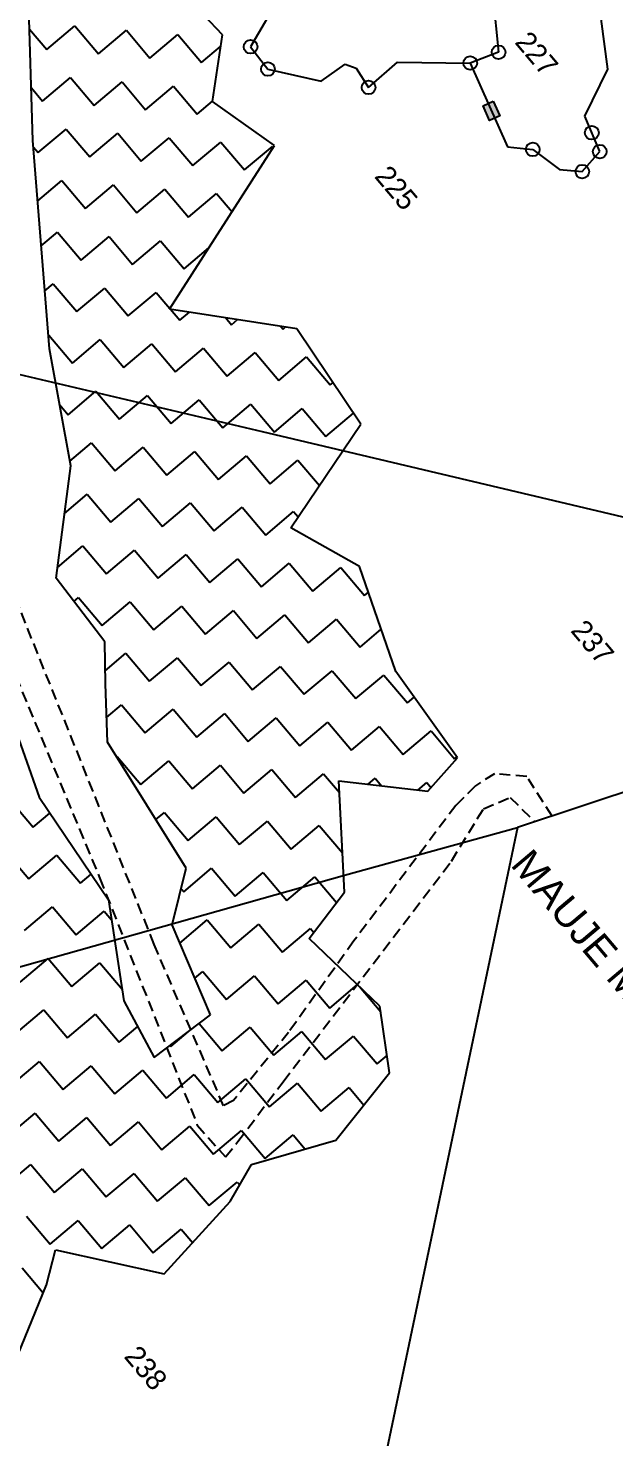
# Model space of a CAD drawing. Header units: metres. Extents: x 317389 to 323374, y 1888575 to 1892651.
# Drawn here: x 319753 to 320019, y 1889252 to 1889893 of the extents above; entities that cross this region are included whole.
import ezdxf

# ---------------------------------------------------------------- set-up
doc = ezdxf.new("R2010")
doc.units = ezdxf.units.M
doc.header["$MEASUREMENT"] = 0
doc.linetypes.add('DASHED', pattern=[0.75, 0.5, -0.25])
for name, color, linetype in [('LINE_CARTTRACK', 2, 'DASHED'), ('POLY_HATCH', 12, 'Continuous'), ('POLY_PARCEL', 6, 'Continuous'), ('TEXT_MAPOUT', 7, 'Continuous'), ('TEXT_PARCEL', 7, 'Continuous'), ('V_BOUND_LINE', 7, 'Continuous')]:
    doc.layers.add(name, color=color, linetype=linetype)
doc.styles.get("Standard").update_dxf_attribs({"font": 'arial.ttf'})
doc.styles.add('TEXT_MAP', font='')
doc.styles.get('TEXT_MAP').set_extended_font_data('Kruti Dev 050')

msp = doc.modelspace()

# ---------------------------------------------------------------- hatches: boundary and pattern name
msp.add_hatch(color=256).paths.add_polyline_path([(319962.51, 1889851.21), (319967.13, 1889853.26), (319964.16, 1889859.93), (319959.55, 1889857.87)])

# ---------------------------------------------------------------- linework, layer by layer
msp.add_lwpolyline([(319964.16, 1889859.93), (319967.13, 1889853.26), (319962.51, 1889851.21), (319959.55, 1889857.87)], close=True)
for centre in [(319853.79, 1889884.71), (319966.58, 1889882.25), (319953.66, 1889877.34), (319861.63, 1889874.58), (319907.44, 1889866.24), (320008.98, 1889845.6), (319982.09, 1889838.01), (320012.57, 1889837.04), (320004.66, 1889827.96)]:
    msp.add_circle(centre, 3.12)
at = {"layer": 'LINE_CARTTRACK', "ltscale": 10}
for p, q in [((319773.75, 1889566.81), (319734.69, 1889664.04)), ((319721.07, 1889660.53), (319785.25, 1889506.35)), ((319809.94, 1889476.27), (319773.75, 1889566.81)), ((319964.65, 1889553.96), (319956.02, 1889548.42)), ((319979.38, 1889552.71), (319964.65, 1889553.96)), ((319990.93, 1889534.71), (319979.38, 1889552.71)), ((319956.02, 1889548.42), (319947.11, 1889539.49)), ((319947.11, 1889539.49), (319900.74, 1889477.85)), ((319959.64, 1889537.94), (319971.91, 1889543.13)), ((319971.91, 1889543.13), (319982.99, 1889532.06)), ((319945.2, 1889514.23), (319959.64, 1889537.94)), ((319868.58, 1889413.82), (319945.2, 1889514.23)), ((319785.25, 1889506.35), (319829.54, 1889394.08)), ((319841.47, 1889402.87), (319809.94, 1889476.27)), ((319900.74, 1889477.85), (319871.05, 1889436.28)), ((319871.05, 1889436.28), (319846.05, 1889405.33)), ((319847.93, 1889386.59), (319868.58, 1889413.82)), ((319846.05, 1889405.33), (319841.47, 1889402.87)), ((319829.54, 1889394.08), (319842.36, 1889379.58)), ((319842.36, 1889379.58), (319847.93, 1889386.59))]:
    msp.add_line(p, q, dxfattribs=at)
at = {"layer": 'POLY_HATCH'}
for p, q in [((319840.94, 1889890.18), (319816.5, 1889916.13)), ((319754.77, 1889842.07), (319752.82, 1889907.5)), ((319836.38, 1889859.88), (319840.94, 1889890.18)), ((319864.71, 1889839.73), (319836.38, 1889859.88)), ((319762.28, 1889747.23), (319754.77, 1889842.07)), ((319816.93, 1889765.37), (319864.71, 1889839.73)), ((319874.82, 1889756.34), (319816.93, 1889765.37)), ((319903.95, 1889712.94), (319874.82, 1889756.34)), ((319772.02, 1889694.07), (319762.28, 1889747.23)), ((319872.08, 1889665.87), (319903.95, 1889712.94)), ((319765.3, 1889642.92), (319772.02, 1889694.07)), ((319903.34, 1889648.2), (319872.08, 1889665.87)), ((319919.82, 1889600.42), (319903.34, 1889648.2)), ((319787.52, 1889613.94), (319765.3, 1889642.92)), ((319787.78, 1889594.84), (319787.52, 1889613.94)), ((319734.7, 1889607.98), (319757.63, 1889543.22)), ((319947.93, 1889561.19), (319919.82, 1889600.42)), ((319788.65, 1889568.29), (319787.78, 1889594.84)), ((319824.52, 1889511.05), (319788.65, 1889568.29)), ((319934.39, 1889545.98), (319947.93, 1889561.19)), ((319896.48, 1889500.1), (319893.88, 1889550.79)), ((319893.88, 1889550.79), (319934.39, 1889545.98)), ((319757.63, 1889543.22), (319789.08, 1889496.64)), ((319818.05, 1889485.13), (319824.52, 1889511.05)), ((319789.08, 1889496.64), (319796.11, 1889450.67)), ((319880.41, 1889478.97), (319896.48, 1889500.1)), ((319835.58, 1889444.23), (319818.05, 1889485.13)), ((319912.63, 1889448.26), (319880.41, 1889478.97)), ((319796.11, 1889450.67), (319809.97, 1889424.87)), ((319809.97, 1889424.87), (319835.58, 1889444.23)), ((319916.93, 1889417.88), (319912.63, 1889448.26)), ((319892.56, 1889387.22), (319916.93, 1889417.88)), ((319854.13, 1889376.17), (319892.56, 1889387.22)), ((319844.55, 1889359.26), (319854.13, 1889376.17)), ((319814.53, 1889326.35), (319844.55, 1889359.26)), ((319760.93, 1889321.37), (319764.99, 1889337.39)), ((319764.99, 1889337.39), (319814.53, 1889326.35)), ((319744.63, 1889281.15), (319760.93, 1889321.37))]:
    msp.add_line(p, q, dxfattribs=at)
at = {"layer": 'POLY_HATCH', "linetype": 'Continuous'}
for p, q in [((319753.26, 1889892.76), (319761.09, 1889883.5)), ((319761.09, 1889883.5), (319773.81, 1889894.24)), ((319773.81, 1889894.24), (319784.55, 1889881.52)), ((319784.55, 1889881.52), (319797.27, 1889892.26)), ((319797.27, 1889892.26), (319808.01, 1889879.55)), ((319808.01, 1889879.55), (319820.73, 1889890.29)), ((319820.73, 1889890.29), (319831.48, 1889877.57)), ((319831.48, 1889877.57), (319840.15, 1889884.89)), ((319759.11, 1889860.03), (319771.83, 1889870.78)), ((319771.83, 1889870.78), (319782.58, 1889858.06)), ((319782.58, 1889858.06), (319795.29, 1889868.8)), ((319795.29, 1889868.8), (319806.04, 1889856.08)), ((319806.04, 1889856.08), (319818.76, 1889866.83)), ((319818.76, 1889866.83), (319829.5, 1889854.11)), ((319754.06, 1889866.01), (319759.11, 1889860.03)), ((319829.5, 1889854.11), (319836.38, 1889859.92)), ((319757.14, 1889836.57), (319769.86, 1889847.31)), ((319769.86, 1889847.31), (319780.6, 1889834.59)), ((319780.6, 1889834.59), (319793.32, 1889845.34)), ((319793.32, 1889845.34), (319804.06, 1889832.62)), ((319804.06, 1889832.62), (319816.78, 1889843.36)), ((319816.78, 1889843.36), (319827.53, 1889830.65)), ((319827.53, 1889830.65), (319840.25, 1889841.39)), ((319840.25, 1889841.39), (319850.99, 1889828.67)), ((319755.01, 1889839.09), (319757.14, 1889836.57)), ((319850.99, 1889828.67), (319863.71, 1889839.42)), ((319863.71, 1889839.42), (319864.16, 1889838.88)), ((319756.95, 1889814.61), (319767.88, 1889823.85)), ((319767.88, 1889823.85), (319778.63, 1889811.13)), ((319778.63, 1889811.13), (319791.35, 1889821.88)), ((319791.35, 1889821.88), (319802.09, 1889809.16)), ((319802.09, 1889809.16), (319814.81, 1889819.9)), ((319814.81, 1889819.9), (319825.55, 1889807.18)), ((319825.55, 1889807.18), (319838.27, 1889817.93)), ((319838.27, 1889817.93), (319845.33, 1889809.57)), ((319758.56, 1889794.18), (319765.91, 1889800.39)), ((319765.91, 1889800.39), (319776.65, 1889787.67)), ((319776.65, 1889787.67), (319789.37, 1889798.41)), ((319789.37, 1889798.41), (319800.12, 1889785.69)), ((319800.12, 1889785.69), (319812.83, 1889796.44)), ((319812.83, 1889796.44), (319823.58, 1889783.72)), ((319823.58, 1889783.72), (319834.83, 1889793.22)), ((319760.18, 1889773.75), (319763.93, 1889776.92)), ((319763.93, 1889776.92), (319774.68, 1889764.21)), ((319774.68, 1889764.21), (319787.4, 1889774.95)), ((319787.4, 1889774.95), (319798.14, 1889762.23)), ((319798.14, 1889762.23), (319810.86, 1889772.98)), ((319810.86, 1889772.98), (319817.08, 1889765.61)), ((319817.34, 1889765.3), (319821.6, 1889760.26)), ((319821.6, 1889760.26), (319825.98, 1889763.96)), ((319842.44, 1889761.39), (319845.07, 1889758.28)), ((319845.07, 1889758.28), (319847.76, 1889760.56)), ((319867.54, 1889757.48), (319868.53, 1889756.31)), ((319868.53, 1889756.31), (319869.54, 1889757.17)), ((319761.8, 1889753.32), (319761.96, 1889753.46)), ((319761.96, 1889753.46), (319772.7, 1889740.74)), ((319772.7, 1889740.74), (319785.42, 1889751.49)), ((319785.42, 1889751.49), (319796.17, 1889738.77)), ((319796.17, 1889738.77), (319808.88, 1889749.51)), ((319808.88, 1889749.51), (319819.63, 1889736.79)), ((319819.63, 1889736.79), (319832.35, 1889747.54)), ((319832.35, 1889747.54), (319843.09, 1889734.82)), ((319843.09, 1889734.82), (319855.81, 1889745.56)), ((319855.81, 1889745.56), (319866.55, 1889732.84)), ((319866.55, 1889732.84), (319879.27, 1889743.59)), ((319879.27, 1889743.59), (319890.02, 1889730.87)), ((319890.02, 1889730.87), (319891.23, 1889731.89)), ((319770.73, 1889717.28), (319783.45, 1889728.02)), ((319783.45, 1889728.02), (319794.19, 1889715.31)), ((319794.19, 1889715.31), (319806.91, 1889726.05)), ((319806.91, 1889726.05), (319817.65, 1889713.33)), ((319766.95, 1889721.76), (319770.73, 1889717.28)), ((319817.65, 1889713.33), (319830.37, 1889724.08)), ((319830.37, 1889724.08), (319841.12, 1889711.36)), ((319841.12, 1889711.36), (319853.84, 1889722.1)), ((319853.84, 1889722.1), (319864.58, 1889709.38)), ((319864.58, 1889709.38), (319877.3, 1889720.13)), ((319877.3, 1889720.13), (319888.04, 1889707.41)), ((319888.04, 1889707.41), (319900.56, 1889717.98)), ((319771.62, 1889696.24), (319781.47, 1889704.56)), ((319781.47, 1889704.56), (319792.22, 1889691.84)), ((319792.22, 1889691.84), (319804.94, 1889702.59)), ((319804.94, 1889702.59), (319815.68, 1889689.87)), ((319815.68, 1889689.87), (319828.4, 1889700.61)), ((319828.4, 1889700.61), (319839.14, 1889687.89)), ((319839.14, 1889687.89), (319851.86, 1889698.64)), ((319851.86, 1889698.64), (319862.61, 1889685.92)), ((319862.61, 1889685.92), (319875.32, 1889696.66)), ((319875.32, 1889696.66), (319885.1, 1889685.1)), ((319769.17, 1889672.37), (319779.5, 1889681.1)), ((319779.5, 1889681.1), (319790.24, 1889668.38)), ((319790.24, 1889668.38), (319802.96, 1889679.12)), ((319802.96, 1889679.12), (319813.71, 1889666.41)), ((319813.71, 1889666.41), (319826.42, 1889677.15)), ((319826.42, 1889677.15), (319837.17, 1889664.43)), ((319837.17, 1889664.43), (319849.89, 1889675.18)), ((319849.89, 1889675.18), (319860.63, 1889662.46)), ((319860.63, 1889662.46), (319873.35, 1889673.2)), ((319873.35, 1889673.2), (319875.4, 1889670.78)), ((319765.95, 1889647.86), (319777.52, 1889657.64)), ((319777.52, 1889657.64), (319788.27, 1889644.92)), ((319788.27, 1889644.92), (319800.99, 1889655.66)), ((319800.99, 1889655.66), (319811.73, 1889642.94)), ((319811.73, 1889642.94), (319824.45, 1889653.69)), ((319824.45, 1889653.69), (319835.19, 1889640.97)), ((319835.19, 1889640.97), (319847.91, 1889651.71)), ((319847.91, 1889651.71), (319858.66, 1889638.99)), ((319858.66, 1889638.99), (319871.38, 1889649.74)), ((319871.38, 1889649.74), (319882.12, 1889637.02)), ((319882.12, 1889637.02), (319894.84, 1889647.76)), ((319894.84, 1889647.76), (319905.58, 1889635.04)), ((319905.58, 1889635.04), (319907.36, 1889636.55)), ((319773.4, 1889632.36), (319775.55, 1889634.17)), ((319775.55, 1889634.17), (319786.29, 1889621.45)), ((319786.29, 1889621.45), (319799.01, 1889632.2)), ((319799.01, 1889632.2), (319809.76, 1889619.48)), ((319809.76, 1889619.48), (319822.47, 1889630.22)), ((319822.47, 1889630.22), (319833.22, 1889617.51)), ((319833.22, 1889617.51), (319845.94, 1889628.25)), ((319845.94, 1889628.25), (319856.68, 1889615.53)), ((319856.68, 1889615.53), (319869.4, 1889626.27)), ((319869.4, 1889626.27), (319880.14, 1889613.56)), ((319880.14, 1889613.56), (319892.86, 1889624.3)), ((319892.86, 1889624.3), (319903.61, 1889611.58)), ((319903.61, 1889611.58), (319913.18, 1889619.67)), ((319787.7, 1889600.84), (319797.04, 1889608.74)), ((319797.04, 1889608.74), (319807.78, 1889596.02)), ((319807.78, 1889596.02), (319820.5, 1889606.76)), ((319820.5, 1889606.76), (319831.24, 1889594.04)), ((319831.24, 1889594.04), (319843.96, 1889604.79)), ((319843.96, 1889604.79), (319854.71, 1889592.07)), ((319854.71, 1889592.07), (319867.43, 1889602.81)), ((319867.43, 1889602.81), (319878.17, 1889590.09)), ((319878.17, 1889590.09), (319890.89, 1889600.84)), ((319890.89, 1889600.84), (319901.63, 1889588.12)), ((319901.63, 1889588.12), (319914.35, 1889598.86)), ((319914.35, 1889598.86), (319925.1, 1889586.14)), ((319788.28, 1889579.54), (319795.06, 1889585.27)), ((319795.06, 1889585.27), (319805.81, 1889572.55)), ((319925.1, 1889586.14), (319928.18, 1889588.75)), ((319805.81, 1889572.55), (319818.53, 1889583.3)), ((319818.53, 1889583.3), (319829.27, 1889570.58)), ((319829.27, 1889570.58), (319841.99, 1889581.32)), ((319841.99, 1889581.32), (319852.73, 1889568.6)), ((319852.73, 1889568.6), (319865.45, 1889579.35)), ((319865.45, 1889579.35), (319876.2, 1889566.63)), ((319876.2, 1889566.63), (319888.91, 1889577.37)), ((319888.91, 1889577.37), (319899.66, 1889564.66)), ((319899.66, 1889564.66), (319912.38, 1889575.4)), ((319912.38, 1889575.4), (319923.12, 1889562.68)), ((319923.12, 1889562.68), (319935.84, 1889573.43)), ((319935.84, 1889573.43), (319946.58, 1889560.71)), ((319792.84, 1889561.6), (319793.09, 1889561.81)), ((319793.09, 1889561.81), (319803.83, 1889549.09)), ((319803.83, 1889549.09), (319816.55, 1889559.84)), ((319816.55, 1889559.84), (319827.3, 1889547.12)), ((319946.58, 1889560.71), (319947.64, 1889561.6)), ((319827.3, 1889547.12), (319840.01, 1889557.86)), ((319840.01, 1889557.86), (319850.76, 1889545.14)), ((319850.76, 1889545.14), (319863.48, 1889555.89)), ((319863.48, 1889555.89), (319874.22, 1889543.17)), ((319874.22, 1889543.17), (319886.94, 1889553.91)), ((319886.94, 1889553.91), (319894.16, 1889545.37)), ((319907.18, 1889549.21), (319910.4, 1889551.94)), ((319910.4, 1889551.94), (319913.32, 1889548.48)), ((319929.8, 1889546.53), (319933.87, 1889549.96)), ((319933.87, 1889549.96), (319935.85, 1889547.61)), ((319744.19, 1889542.3), (319754.93, 1889529.58)), ((319754.93, 1889529.58), (319762.52, 1889535.99)), ((319810.7, 1889533.1), (319814.58, 1889536.37)), ((319814.58, 1889536.37), (319825.32, 1889523.65)), ((319825.32, 1889523.65), (319838.04, 1889534.4)), ((319838.04, 1889534.4), (319848.78, 1889521.68)), ((319848.78, 1889521.68), (319861.5, 1889532.42)), ((319861.5, 1889532.42), (319872.25, 1889519.7)), ((319872.25, 1889519.7), (319884.97, 1889530.45)), ((319884.97, 1889530.45), (319895.57, 1889517.89)), ((319742.21, 1889518.83), (319752.96, 1889506.11)), ((319752.96, 1889506.11), (319765.68, 1889516.86)), ((319765.68, 1889516.86), (319776.42, 1889504.14)), ((319776.42, 1889504.14), (319781.26, 1889508.23)), ((319823.35, 1889500.19), (319836.06, 1889510.93)), ((319836.06, 1889510.93), (319846.81, 1889498.22)), ((319846.81, 1889498.22), (319859.53, 1889508.96)), ((319859.53, 1889508.96), (319870.27, 1889496.24)), ((319870.27, 1889496.24), (319882.99, 1889506.99)), ((319882.99, 1889506.99), (319892.85, 1889495.32)), ((319822.16, 1889501.59), (319823.35, 1889500.19)), ((319750.98, 1889482.65), (319763.7, 1889493.4)), ((319763.7, 1889493.4), (319774.45, 1889480.68)), ((319774.45, 1889480.68), (319787.16, 1889491.42)), ((319787.16, 1889491.42), (319790.48, 1889487.5)), ((319821.58, 1889476.9), (319834.09, 1889487.47)), ((319834.09, 1889487.47), (319844.83, 1889474.75)), ((319844.83, 1889474.75), (319857.55, 1889485.5)), ((319857.55, 1889485.5), (319868.3, 1889472.78)), ((319868.3, 1889472.78), (319881.02, 1889483.52)), ((319881.02, 1889483.52), (319882.52, 1889481.74)), ((319749.01, 1889459.19), (319761.73, 1889469.93)), ((319761.73, 1889469.93), (319772.47, 1889457.21)), ((319772.47, 1889457.21), (319785.19, 1889467.96)), ((319785.19, 1889467.96), (319795.29, 1889456)), ((319828.44, 1889460.9), (319832.12, 1889464.01)), ((319832.12, 1889464.01), (319842.86, 1889451.29)), ((319842.86, 1889451.29), (319855.58, 1889462.03)), ((319855.58, 1889462.03), (319866.32, 1889449.32)), ((319866.32, 1889449.32), (319879.04, 1889460.06)), ((319879.04, 1889460.06), (319889.79, 1889447.34)), ((319889.79, 1889447.34), (319902.41, 1889458)), ((319903.27, 1889457.18), (319913, 1889445.66)), ((319747.03, 1889435.73), (319759.75, 1889446.47)), ((319759.75, 1889446.47), (319770.5, 1889433.75)), ((319770.5, 1889433.75), (319783.22, 1889444.5)), ((319783.22, 1889444.5), (319793.96, 1889431.78)), ((319793.96, 1889431.78), (319802.42, 1889438.92)), ((319817.42, 1889429.8), (319825.31, 1889436.46)), ((319830.36, 1889440.28), (319840.89, 1889427.83)), ((319840.89, 1889427.83), (319853.6, 1889438.57)), ((319853.6, 1889438.57), (319864.35, 1889425.85)), ((319864.35, 1889425.85), (319877.07, 1889436.6)), ((319877.07, 1889436.6), (319887.81, 1889423.88)), ((319817.06, 1889430.23), (319817.42, 1889429.8)), ((319887.81, 1889423.88), (319900.53, 1889434.62)), ((319900.53, 1889434.62), (319911.27, 1889421.9)), ((319911.27, 1889421.9), (319915.82, 1889425.74)), ((319745.06, 1889412.26), (319757.78, 1889423.01)), ((319757.78, 1889423.01), (319768.52, 1889410.29)), ((319768.52, 1889410.29), (319781.24, 1889421.03)), ((319781.24, 1889421.03), (319791.98, 1889408.31)), ((319791.98, 1889408.31), (319804.7, 1889419.06)), ((319804.7, 1889419.06), (319815.45, 1889406.34)), ((319815.45, 1889406.34), (319828.17, 1889417.08)), ((319828.17, 1889417.08), (319838.91, 1889404.36)), ((319838.91, 1889404.36), (319851.63, 1889415.11)), ((319851.63, 1889415.11), (319862.37, 1889402.39)), ((319862.37, 1889402.39), (319875.09, 1889413.13)), ((319875.09, 1889413.13), (319885.84, 1889400.42)), ((319885.84, 1889400.42), (319898.56, 1889411.16)), ((319898.56, 1889411.16), (319905.27, 1889403.21)), ((319743.08, 1889388.8), (319755.8, 1889399.54)), ((319755.8, 1889399.54), (319766.55, 1889386.83)), ((319766.55, 1889386.83), (319779.27, 1889397.57)), ((319779.27, 1889397.57), (319790.01, 1889384.85)), ((319790.01, 1889384.85), (319802.73, 1889395.6)), ((319802.73, 1889395.6), (319813.47, 1889382.88)), ((319813.47, 1889382.88), (319826.19, 1889393.62)), ((319826.19, 1889393.62), (319836.94, 1889380.9)), ((319836.94, 1889380.9), (319849.65, 1889391.65)), ((319849.65, 1889391.65), (319860.4, 1889378.93)), ((319860.4, 1889378.93), (319873.12, 1889389.67)), ((319873.12, 1889389.67), (319878.58, 1889383.2)), ((319741.11, 1889365.34), (319753.83, 1889376.08)), ((319753.83, 1889376.08), (319764.57, 1889363.36)), ((319764.57, 1889363.36), (319777.29, 1889374.11)), ((319777.29, 1889374.11), (319788.04, 1889361.39)), ((319788.04, 1889361.39), (319800.75, 1889372.13)), ((319800.75, 1889372.13), (319811.5, 1889359.41)), ((319811.5, 1889359.41), (319824.22, 1889370.16)), ((319824.22, 1889370.16), (319834.96, 1889357.44)), ((319834.96, 1889357.44), (319847.68, 1889368.18)), ((319847.68, 1889368.18), (319848.83, 1889366.82)), ((319751.85, 1889352.62), (319762.6, 1889339.9)), ((319762.6, 1889339.9), (319775.32, 1889350.64)), ((319775.32, 1889350.64), (319786.06, 1889337.93)), ((319786.06, 1889337.93), (319798.78, 1889348.67)), ((319798.78, 1889348.67), (319809.52, 1889335.95)), ((319809.52, 1889335.95), (319822.24, 1889346.69)), ((319822.24, 1889346.69), (319827.46, 1889340.52)), ((319749.88, 1889329.16), (319759.48, 1889317.79))]:
    msp.add_line(p, q, dxfattribs=at)
at = {"layer": 'POLY_PARCEL'}
for p, q in [((319962.67, 1889921.28), (319966.58, 1889882.25)), ((320016.23, 1889874.5), (320010.2, 1889920.84)), ((319870.9, 1889914.13), (319853.79, 1889884.71)), ((319853.79, 1889884.71), (319861.63, 1889874.58)), ((319966.58, 1889882.25), (319953.66, 1889877.34)), ((319861.63, 1889874.58), (319885.87, 1889869.04)), ((319885.87, 1889869.04), (319896.74, 1889876.8)), ((319896.74, 1889876.8), (319901.8, 1889875.02)), ((319901.8, 1889875.02), (319907.44, 1889866.24)), ((319907.44, 1889866.24), (319920.54, 1889877.67)), ((319920.54, 1889877.67), (319953.66, 1889877.34)), ((319953.66, 1889877.34), (319970.64, 1889839.15)), ((320005.79, 1889853.22), (320016.23, 1889874.5)), ((320012.57, 1889837.04), (320005.79, 1889853.22)), ((319970.64, 1889839.15), (319982.09, 1889838.01)), ((319982.09, 1889838.01), (319994.33, 1889828.84)), ((320004.66, 1889827.96), (320012.57, 1889837.04)), ((319994.33, 1889828.84), (320004.66, 1889827.96)), ((319859.2, 1889709.53), (319724.66, 1889741.21)), ((320045.88, 1889665.3), (319859.2, 1889709.53)), ((319896.45, 1889507.86), (319975.2, 1889529.45)), ((319718.99, 1889457.69), (319896.45, 1889507.86))]:
    msp.add_line(p, q, dxfattribs=at)
at = {"layer": 'V_BOUND_LINE'}
for p, q in [((320165.1, 1889592.88), (319975.2, 1889529.45)), ((319975.2, 1889529.45), (319889.88, 1889123.73))]:
    msp.add_line(p, q, dxfattribs=at)

# ---------------------------------------------------------------- texts
at = {"layer": 'TEXT_MAPOUT'}
msp.add_text('MAUJE MUSLMANWADI CHI SHIV', height=13.1098, rotation=310.18949, dxfattribs=at).set_placement((319971.6, 1889512.35))
at = {"layer": 'TEXT_PARCEL', "style": 'TEXT_MAP'}
for s, p in [('227', (319973.57, 1889886.6)), ('225', (319909.73, 1889825.56)), ('237', (319998.98, 1889618.87)), ('238', (319795.8, 1889288.62))]:
    msp.add_text(s, height=9.439, rotation=310.18949, dxfattribs=at).set_placement(p)

doc.saveas('drawing.dxf')
